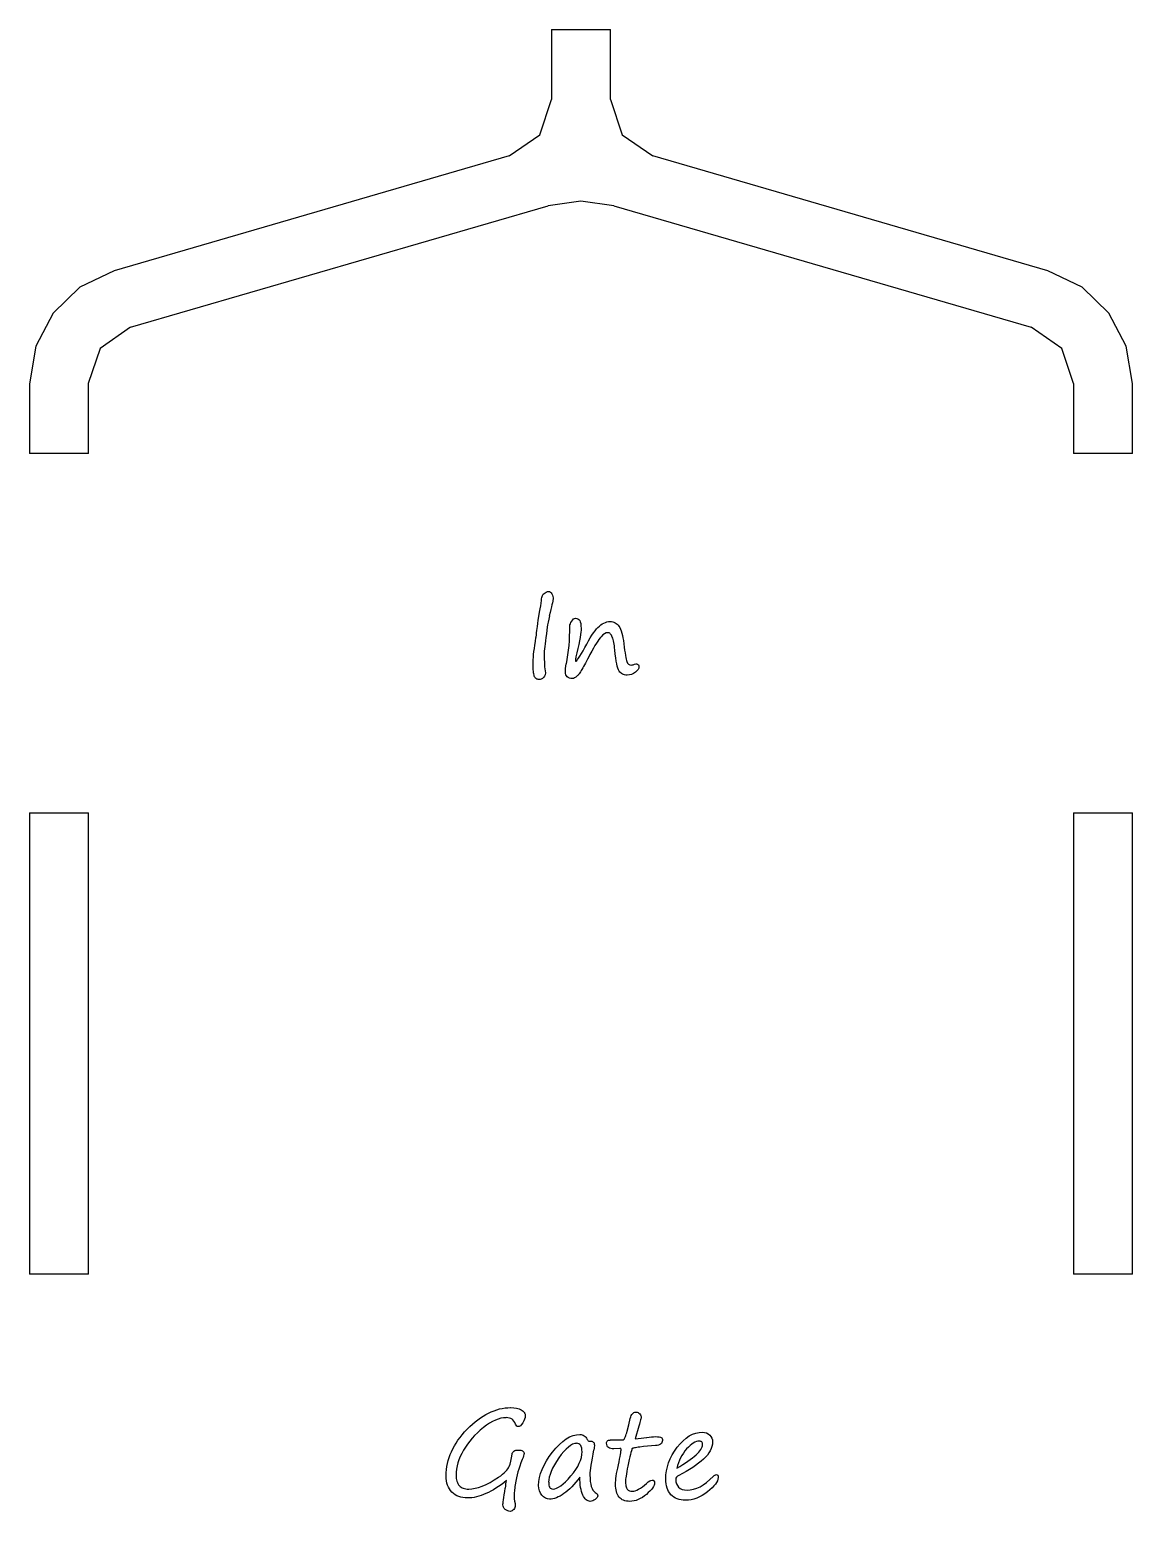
# Model space of a CAD drawing. Extents: x -1 to 642, y 135 to 438.
# Drawn here: x 616.23 to 636.26, y 340.14 to 367.05 of the extents above; entities that cross this region are included whole.
import ezdxf

# ---------------------------------------------------------------- set-up
doc = ezdxf.new("R2010")
doc.units = 0

msp = doc.modelspace()

# ---------------------------------------------------------------- linework, layer by layer
for p, q in [((625.712, 367.045), (625.712, 365.776)), ((625.712, 367.045), (626.77866, 367.045)), ((626.778, 365.776), (626.778, 367.045)), ((625.498295, 365.134887), (625.711914, 365.77527)), ((626.778, 365.776), (626.991619, 365.135617)), ((624.943, 364.751), (625.498295, 365.134887)), ((626.991619, 365.135617), (627.546914, 364.75173)), ((624.943, 364.751), (617.76708, 362.66498)), ((634.723, 362.665), (627.54708, 364.75102)), ((618.064, 361.641), (625.64891, 363.84592)), ((626.244495, 363.930801), (625.64899, 363.846)), ((626.84, 363.846), (626.244495, 363.930801)), ((626.84, 363.846), (634.42491, 361.64108)), ((617.767, 362.665), (617.142328, 362.36661)), ((635.347842, 362.36714), (634.72317, 362.66553)), ((617.142328, 362.36661), (616.656409, 361.897231)), ((635.833761, 361.897761), (635.347842, 362.36714)), ((616.656409, 361.897231), (616.341327, 361.299604)), ((636.148843, 361.300134), (635.833761, 361.897761)), ((618.064, 361.641), (617.508705, 361.257113)), ((634.980381, 361.257383), (634.425086, 361.64127)), ((616.341327, 361.299604), (616.22917, 360.61647)), ((617.508705, 361.257113), (617.295086, 360.61673)), ((635.194, 360.617), (634.980381, 361.257383)), ((636.261, 360.617), (636.148843, 361.300134)), ((616.229, 360.617), (616.229, 359.348)), ((617.296, 359.348), (617.296, 360.617)), ((635.194, 360.617), (635.194, 359.348)), ((636.261, 359.348), (636.261, 360.617)), ((617.296, 359.348), (616.22934, 359.348)), ((636.261, 359.348), (635.19434, 359.348)), ((625.538136, 356.753779), (625.542651, 356.767693)), ((625.542651, 356.767693), (625.549424, 356.779405)), ((625.549424, 356.779405), (625.559867, 356.791428)), ((625.559867, 356.791428), (625.573696, 356.804071)), ((625.573696, 356.804071), (625.591476, 356.817054)), ((625.591476, 356.817054), (625.60982, 356.828766)), ((625.60982, 356.828766), (625.625907, 356.837317)), ((625.625907, 356.837317), (625.639453, 356.842369)), ((625.639453, 356.842369), (625.65046, 356.844062)), ((625.651, 356.844), (625.671602, 356.84115)), ((625.671602, 356.84115), (625.689664, 356.833247)), ((625.689664, 356.833247), (625.704622, 356.819644)), ((625.704622, 356.819644), (625.71704, 356.800651)), ((625.71704, 356.800651), (625.726918, 356.778186)), ((625.726918, 356.778186), (625.733973, 356.75383)), ((625.493, 356.467), (625.503724, 356.52586)), ((625.503724, 356.52586), (625.512756, 356.580925)), ((625.512756, 356.580925), (625.520375, 356.632506)), ((625.520375, 356.632506), (625.526302, 356.680292)), ((625.526, 356.681), (625.529669, 356.71043)), ((625.529669, 356.71043), (625.533902, 356.734786)), ((625.533902, 356.734786), (625.538136, 356.753779)), ((625.69736, 356.515155), (625.684378, 356.461039)), ((625.708367, 356.562622), (625.69736, 356.515155)), ((625.717398, 356.603445), (625.708367, 356.562622)), ((625.725018, 356.637306), (625.717398, 356.603445)), ((625.730944, 356.664513), (625.725018, 356.637306)), ((625.735178, 356.685087), (625.730944, 356.664513)), ((625.733973, 356.75383), (625.738207, 356.727555)), ((625.738, 356.699), (625.735178, 356.685087)), ((625.738207, 356.727555), (625.738207, 356.699389)), ((625.455, 356.207), (625.459798, 356.260797)), ((625.459798, 356.260797), (625.4677, 356.321873)), ((625.4677, 356.321873), (625.478424, 356.390862)), ((625.478424, 356.390862), (625.492535, 356.467443)), ((625.638544, 356.240192), (625.632618, 356.196521)), ((625.646729, 356.28861), (625.638544, 356.240192)), ((625.657736, 356.341772), (625.646729, 356.28861)), ((625.671, 356.4), (625.657736, 356.341772)), ((625.684378, 356.461039), (625.669702, 356.399963)), ((626.042, 356.213), (626.044822, 356.234533)), ((626.044822, 356.234533), (626.051313, 356.257309)), ((626.051313, 356.257309), (626.062038, 356.281044)), ((626.062038, 356.281044), (626.077278, 356.306049)), ((626.077278, 356.306049), (626.094493, 356.328513)), ((626.094493, 356.328513), (626.111144, 356.344657)), ((626.111144, 356.344657), (626.127231, 356.354139)), ((626.127231, 356.354139), (626.143035, 356.3573)), ((626.143, 356.358), (626.168682, 356.35546)), ((626.168682, 356.35546), (626.190413, 356.347868)), ((626.190413, 356.347868), (626.208193, 356.335225)), ((626.208193, 356.335225), (626.22174, 356.317501)), ((626.22174, 356.317501), (626.2319, 356.293456)), ((626.2319, 356.293456), (626.23952, 356.261178)), ((626.23952, 356.261178), (626.243753, 356.221306)), ((626.578761, 356.215884), (626.605007, 356.237389)), ((626.605007, 356.237389), (626.631819, 356.255734)), ((626.631819, 356.255734), (626.659476, 356.270607)), ((626.659476, 356.270607), (626.687699, 356.282009)), ((626.687699, 356.282009), (626.716824, 356.290221)), ((626.716824, 356.290221), (626.74626, 356.295273)), ((626.74626, 356.295273), (626.776316, 356.296966)), ((626.776, 356.297), (626.799707, 356.295871)), ((626.799707, 356.295871), (626.822284, 356.291751)), ((626.822284, 356.291751), (626.843733, 356.28478)), ((626.843733, 356.28478), (626.864053, 356.275608)), ((626.864053, 356.275608), (626.883244, 356.263274)), ((626.883244, 356.263274), (626.901307, 356.248401)), ((626.901307, 356.248401), (626.917958, 356.230678)), ((626.917958, 356.230678), (626.933762, 356.210414)), ((625.417, 355.936), (625.420387, 355.960045)), ((625.420387, 355.960045), (625.423491, 355.98124)), ((625.423491, 355.98124), (625.426313, 356.000234)), ((625.426313, 356.000234), (625.429136, 356.016687)), ((625.429136, 356.016687), (625.431958, 356.03029)), ((625.431958, 356.03029), (625.43478, 356.041692)), ((625.43478, 356.050554), (625.43478, 356.056876)), ((625.43478, 356.041692), (625.43478, 356.050554)), ((625.435, 356.057), (625.438951, 356.094028)), ((625.438951, 356.094028), (625.44516, 356.132001)), ((625.445, 356.132), (625.450644, 356.16966)), ((625.450644, 356.16966), (625.45516, 356.207)), ((625.607404, 356.009177), (625.59922, 355.948734)), ((625.617, 356.075), (625.607404, 356.009177)), ((625.625227, 356.138772), (625.61676, 356.075797)), ((625.632, 356.197), (625.625227, 356.138772)), ((626.033904, 355.947355), (626.038984, 356.034697)), ((626.038984, 356.034697), (626.041807, 356.122987)), ((626.041807, 356.122987), (626.041807, 356.21286)), ((626.227502, 356.008126), (626.216778, 355.94895)), ((626.235687, 356.060026), (626.227502, 356.008126)), ((626.241613, 356.104646), (626.235687, 356.060026)), ((626.245, 356.142303), (626.241613, 356.104646)), ((626.243753, 356.221306), (626.246576, 356.17352)), ((626.245, 356.173), (626.245, 356.142303)), ((626.382193, 355.946252), (626.41352, 355.999101)), ((626.41352, 355.999101), (626.443577, 356.0472)), ((626.443577, 356.0472), (626.472363, 356.090239)), ((626.472363, 356.090239), (626.500303, 356.128847)), ((626.500303, 356.128847), (626.527114, 356.162392)), ((626.527114, 356.162392), (626.553079, 356.19119)), ((626.571698, 355.973759), (626.549403, 355.941482)), ((626.553079, 356.19119), (626.578761, 356.215884)), ((626.591454, 356.000345), (626.571698, 355.973759)), ((626.609234, 356.021229), (626.591454, 356.000345)), ((626.64183, 356.053191), (626.609234, 356.021229)), ((626.673157, 356.075966), (626.64183, 356.053191)), ((626.703213, 356.089569), (626.673157, 356.075966)), ((626.732, 356.094), (626.703213, 356.089569)), ((626.744853, 356.093002), (626.732718, 356.094131)), ((626.75586, 356.089531), (626.744853, 356.093002)), ((626.766867, 356.083209), (626.75586, 356.089531)), ((626.777027, 356.074658), (626.766867, 356.083209)), ((626.786904, 356.063595), (626.777027, 356.074658)), ((626.796218, 356.050302), (626.786904, 356.063595)), ((626.804967, 356.034469), (626.796218, 356.050302)), ((626.813151, 356.016125), (626.804967, 356.034469)), ((626.820771, 355.99524), (626.813151, 356.016125)), ((626.828109, 355.971816), (626.820771, 355.99524)), ((626.8346, 355.94619), (626.828109, 355.971816)), ((626.933762, 356.210414), (626.94872, 356.186679)), ((626.94872, 356.186679), (626.962267, 356.158198)), ((626.962267, 356.158198), (626.974967, 356.125604)), ((626.974967, 356.125604), (626.986538, 356.088576)), ((626.986538, 356.088576), (626.99698, 356.046805)), ((626.99698, 356.046805), (627.006575, 356.000602)), ((627.006575, 356.000602), (627.015042, 355.950285)), ((625.379927, 355.64743), (625.384724, 355.698063)), ((625.384724, 355.698063), (625.391216, 355.752176)), ((625.391216, 355.752176), (625.398553, 355.809772)), ((625.398553, 355.809772), (625.407302, 355.871164)), ((625.407302, 355.871164), (625.417462, 355.936038)), ((625.576, 355.7), (625.576, 355.624683)), ((625.5789, 355.761076), (625.576078, 355.727847)), ((625.576078, 355.727847), (625.576078, 355.699992)), ((625.582004, 355.8), (625.5789, 355.761076)), ((625.58652, 355.843987), (625.582004, 355.8)), ((625.592164, 355.89367), (625.58652, 355.843987)), ((625.59922, 355.948734), (625.592164, 355.89367)), ((625.994675, 355.610328), (626.007658, 355.692607)), ((626.007658, 355.692607), (626.018382, 355.776466)), ((626.018382, 355.776466), (626.027131, 355.861277)), ((626.027131, 355.861277), (626.033904, 355.947355)), ((626.163073, 355.702415), (626.157993, 355.67868)), ((626.169, 355.729), (626.163073, 355.702415)), ((626.188273, 355.809078), (626.170493, 355.728698)), ((626.203796, 355.882495), (626.188273, 355.809078)), ((626.216778, 355.94895), (626.203796, 355.882495)), ((626.224813, 355.670684), (626.251342, 355.714671)), ((626.251342, 355.714671), (626.28202, 355.766569)), ((626.28202, 355.766569), (626.316846, 355.82638)), ((626.317, 355.826), (626.350217, 355.88834)), ((626.350217, 355.88834), (626.382193, 355.946252)), ((626.408, 355.696), (626.386269, 355.654544)), ((626.439703, 355.756355), (626.406796, 355.695912)), ((626.470409, 355.811104), (626.439703, 355.756355)), ((626.498885, 355.860154), (626.470409, 355.811104)), ((626.525414, 355.903825), (626.498885, 355.860154)), ((626.549403, 355.941482), (626.525414, 355.903825)), ((626.840527, 355.918024), (626.8346, 355.94619)), ((626.846171, 355.88733), (626.840527, 355.918024)), ((626.851251, 355.854417), (626.846171, 355.88733)), ((626.855767, 355.818976), (626.851251, 355.854417)), ((626.86, 355.781), (626.855767, 355.818976)), ((626.867076, 355.706821), (626.859456, 355.781186)), ((626.875261, 355.640047), (626.867076, 355.706821)), ((627.015042, 355.950285), (627.022662, 355.895223)), ((627.023, 355.895), (627.03062, 355.832973)), ((627.03062, 355.832973), (627.037958, 355.776961)), ((627.037958, 355.776961), (627.045013, 355.727278)), ((627.045013, 355.727278), (627.052069, 355.683607)), ((625.373602, 355.483409), (625.373602, 355.518218)), ((625.373602, 355.450812), (625.373602, 355.483409)), ((625.376425, 355.421066), (625.373602, 355.450812)), ((625.374, 355.557556), (625.376822, 355.600595)), ((625.374, 355.518), (625.374, 355.557556)), ((625.379247, 355.39355), (625.376425, 355.421066)), ((625.376822, 355.600595), (625.379927, 355.64743)), ((625.576, 355.624683), (625.579104, 355.550318)), ((625.579104, 355.550318), (625.584749, 355.476266)), ((625.584749, 355.476266), (625.592651, 355.403165)), ((625.961, 355.412166), (625.964387, 355.446027)), ((625.964387, 355.446027), (625.970031, 355.484951)), ((625.970031, 355.484951), (625.977933, 355.529254)), ((625.98, 355.529), (625.994675, 355.610328)), ((626.144, 355.588), (626.144, 355.580408)), ((626.144, 355.580408), (626.146822, 355.575328)), ((626.147269, 355.621727), (626.144447, 355.608124)), ((626.144447, 355.608124), (626.144447, 355.596723)), ((626.144447, 355.596723), (626.144447, 355.587861)), ((626.146822, 355.575328), (626.149644, 355.571857)), ((626.150091, 355.638181), (626.147269, 355.621727)), ((626.149644, 355.571857), (626.153596, 355.57101)), ((626.153478, 355.657174), (626.150091, 355.638181)), ((626.152, 355.571), (626.158209, 355.57512)), ((626.157993, 355.67868), (626.153478, 355.657174)), ((626.158209, 355.57512), (626.168933, 355.586833)), ((626.168933, 355.586833), (626.183609, 355.606758)), ((626.183609, 355.606758), (626.201953, 355.634923)), ((626.201953, 355.634923), (626.224813, 355.670684)), ((626.260116, 355.429221), (626.246287, 355.406107)), ((626.275356, 355.454537), (626.260116, 355.429221)), ((626.29116, 355.482392), (626.275356, 355.454537)), ((626.308376, 355.512141), (626.29116, 355.482392)), ((626.326438, 355.544419), (626.308376, 355.512141)), ((626.345065, 355.578912), (626.326438, 355.544419)), ((626.365385, 355.61562), (626.345065, 355.578912)), ((626.386269, 355.654544), (626.365385, 355.61562)), ((626.884009, 355.580555), (626.875261, 355.640047)), ((626.893887, 355.528973), (626.884009, 355.580555)), ((626.904047, 355.484667), (626.893887, 355.528973)), ((626.914772, 355.447642), (626.904047, 355.484667)), ((626.926343, 355.418528), (626.914772, 355.447642)), ((626.938478, 355.396684), (626.926343, 355.418528)), ((627.052069, 355.683607), (627.058842, 355.646266)), ((627.058842, 355.646266), (627.065616, 355.614937)), ((627.065616, 355.614937), (627.071824, 355.589622)), ((627.071824, 355.589622), (627.077751, 355.570628)), ((627.077751, 355.570628), (627.09158, 355.542773)), ((627.09158, 355.542773), (627.10936, 355.522848)), ((627.10936, 355.522848), (627.130244, 355.511136)), ((627.130244, 355.511136), (627.15508, 355.507015)), ((627.155, 355.507), (627.17278, 355.508693)), ((627.17278, 355.508693), (627.1931, 355.513124)), ((627.1931, 355.513124), (627.214831, 355.520406)), ((627.214831, 355.520406), (627.239102, 355.530848)), ((627.239, 355.531), (627.24662, 355.52846)), ((627.24662, 355.52846), (627.251982, 355.527613)), ((627.252, 355.527), (627.27232, 355.523839)), ((627.281913, 355.42753), (627.261876, 355.402525)), ((627.27232, 355.523839), (627.286995, 355.514018)), ((627.293767, 355.451576), (627.281913, 355.42753)), ((627.286995, 355.514018), (627.295462, 355.497564)), ((627.298, 355.475), (627.293767, 355.451576)), ((627.295462, 355.497564), (627.298284, 355.47445)), ((625.382633, 355.368545), (625.379247, 355.39355)), ((625.386585, 355.34608), (625.382633, 355.368545)), ((625.391382, 355.326155), (625.386585, 355.34608)), ((625.396745, 355.308742), (625.391382, 355.326155)), ((625.402953, 355.293558), (625.396745, 355.308742)), ((625.410573, 355.280266), (625.402953, 355.293558)), ((625.419322, 355.269202), (625.410573, 355.280266)), ((625.4292, 355.26003), (625.419322, 355.269202)), ((625.439924, 355.253059), (625.4292, 355.26003)), ((625.452342, 355.248008), (625.439924, 355.253059)), ((625.465607, 355.244847), (625.452342, 355.248008)), ((625.48, 355.244), (625.465607, 355.244847)), ((625.502149, 355.245402), (625.481265, 355.243144)), ((625.523316, 355.252683), (625.502149, 355.245402)), ((625.543918, 355.264085), (625.523316, 355.252683)), ((625.564802, 355.280538), (625.543918, 355.264085)), ((625.5823, 355.302382), (625.564802, 355.280538)), ((625.593307, 355.329899), (625.5823, 355.302382)), ((625.597822, 355.363444), (625.593307, 355.329899)), ((625.595, 355.403), (625.597822, 355.363444)), ((625.963298, 355.355444), (625.960476, 355.383926)), ((625.961, 355.384), (625.961, 355.412166)), ((625.969225, 355.330749), (625.963298, 355.355444)), ((625.979385, 355.309554), (625.969225, 355.330749)), ((625.993214, 355.292452), (625.979385, 355.309554)), ((626.010994, 355.279159), (625.993214, 355.292452)), ((626.033289, 355.269676), (626.010994, 355.279159)), ((626.059254, 355.263976), (626.033289, 355.269676)), ((626.089, 355.262), (626.059254, 355.263976)), ((626.107434, 355.26494), (626.089089, 355.262089)), ((626.128036, 355.273801), (626.107434, 355.26494)), ((626.150896, 355.288364), (626.128036, 355.273801)), ((626.176014, 355.308938), (626.150896, 355.288364)), ((626.183069, 355.315909), (626.176014, 355.308938)), ((626.191254, 355.325392), (626.183069, 355.315909)), ((626.200002, 355.336794), (626.191254, 355.325392)), ((626.210162, 355.350707), (626.200002, 355.336794)), ((626.221169, 355.36685), (626.210162, 355.350707)), ((626.233305, 355.385533), (626.221169, 355.36685)), ((626.246287, 355.406107), (626.233305, 355.385533)), ((626.951743, 355.37992), (626.938478, 355.396684)), ((626.966418, 355.365358), (626.951743, 355.37992)), ((626.982222, 355.353025), (626.966418, 355.365358)), ((626.999438, 355.342893), (626.982222, 355.353025)), ((627.017782, 355.334991), (626.999438, 355.342893)), ((627.037538, 355.32929), (627.017782, 355.334991)), ((627.058704, 355.326129), (627.037538, 355.32929)), ((627.081, 355.325), (627.058704, 355.326129)), ((627.123812, 355.32816), (627.080463, 355.324999)), ((627.16369, 355.337981), (627.123812, 355.32816)), ((627.200408, 355.354124), (627.16369, 355.337981)), ((627.233936, 355.3769), (627.200408, 355.354124)), ((627.261876, 355.402525), (627.233936, 355.3769)), ((616.229, 352.821), (616.229, 344.446)), ((616.229, 352.821), (617.29566, 352.821)), ((617.296, 344.446), (617.296, 352.821)), ((635.194, 352.821), (636.26066, 352.821)), ((635.194, 352.821), (635.194, 344.446)), ((636.261, 344.446), (636.261, 352.821)), ((617.296, 344.446), (616.22934, 344.446)), ((636.261, 344.446), (635.19434, 344.446)), ((624.614984, 341.948291), (624.664683, 341.968216)), ((624.664683, 341.968216), (624.714693, 341.985318)), ((624.714693, 341.985318), (624.764985, 341.998921)), ((624.764985, 341.998921), (624.815305, 342.009674)), ((624.815305, 342.009674), (624.865936, 342.017576)), ((624.865936, 342.017576), (624.916905, 342.022007)), ((624.916905, 342.022007), (624.967846, 342.023701)), ((624.967, 342.023), (625.024291, 342.02046)), ((625.024291, 342.02046), (625.075543, 342.012558)), ((625.075543, 342.012558), (625.120811, 341.999265)), ((625.120811, 341.999265), (625.16004, 341.980582)), ((625.16004, 341.980582), (625.177255, 341.969519)), ((625.177255, 341.969519), (625.191931, 341.958117)), ((624.224812, 341.678354), (624.272903, 341.722973)), ((624.272903, 341.722973), (624.321021, 341.764429)), ((624.321021, 341.764429), (624.369423, 341.802721)), ((624.369423, 341.802721), (624.418162, 341.837849)), ((624.418162, 341.837849), (624.467212, 341.870127)), ((624.467212, 341.870127), (624.516263, 341.899241)), ((624.528045, 341.703033), (624.471375, 341.660945)), ((624.516263, 341.899241), (624.565623, 341.925515)), ((624.583417, 341.739742), (624.528045, 341.703033)), ((624.565623, 341.925515), (624.614984, 341.948291)), ((624.637209, 341.770755), (624.583417, 341.739742)), ((624.68942, 341.79607), (624.637209, 341.770755)), ((624.740361, 341.815685), (624.68942, 341.79607)), ((624.79006, 341.829598), (624.740361, 341.815685)), ((624.838151, 341.83815), (624.79006, 341.829598)), ((624.885, 341.841), (624.838151, 341.83815)), ((624.918502, 341.839712), (624.884974, 341.841405)), ((624.947627, 341.834971), (624.918502, 341.839712)), ((624.971898, 341.82673), (624.947627, 341.834971)), ((624.991653, 341.815328), (624.971898, 341.82673)), ((625.008587, 341.799834), (624.991653, 341.815328)), ((625.024956, 341.77895), (625.008587, 341.799834)), ((625.04076, 341.753013), (625.024956, 341.77895)), ((625.056, 341.722), (625.04076, 341.753013)), ((625.065593, 341.703074), (625.055998, 341.721757)), ((625.0766, 341.689781), (625.065593, 341.703074)), ((625.144511, 341.695798), (625.123345, 341.683155)), ((625.166242, 341.717304), (625.144511, 341.695798)), ((625.187973, 341.747369), (625.166242, 341.717304)), ((625.207164, 341.781227), (625.187973, 341.747369)), ((625.191931, 341.958117), (625.204631, 341.945474)), ((625.204631, 341.945474), (625.214791, 341.932491)), ((625.220993, 341.813192), (625.207164, 341.781227)), ((625.214791, 341.932491), (625.222693, 341.918578)), ((625.229178, 341.843886), (625.220993, 341.813192)), ((625.222693, 341.918578), (625.228338, 341.904326)), ((625.228338, 341.904326), (625.231442, 341.888832)), ((625.232, 341.873), (625.229178, 341.843886)), ((625.231442, 341.888832), (625.231442, 341.872999)), ((627.082747, 341.595089), (627.113763, 341.712493)), ((627.113763, 341.712493), (627.141138, 341.828001)), ((627.141, 341.828), (627.148338, 341.854896)), ((627.148338, 341.854896), (627.156804, 341.87801)), ((627.156804, 341.87801), (627.167247, 341.897624)), ((627.167247, 341.897624), (627.1791, 341.913767)), ((627.1791, 341.913767), (627.192364, 341.9261)), ((627.192364, 341.9261), (627.207322, 341.934962)), ((627.207322, 341.934962), (627.223691, 341.940353)), ((627.223691, 341.940353), (627.241753, 341.942328)), ((627.241, 341.942), (627.262731, 341.939742)), ((627.262731, 341.939742), (627.28164, 341.933731)), ((627.28164, 341.933731), (627.298291, 341.923289)), ((627.305827, 341.722314), (627.295949, 341.688769)), ((627.298291, 341.923289), (627.31212, 341.908726)), ((627.314293, 341.752061), (627.305827, 341.722314)), ((627.31212, 341.908726), (627.323127, 341.892272)), ((627.321349, 341.777997), (627.314293, 341.752061)), ((627.327276, 341.799841), (627.321349, 341.777997)), ((627.323127, 341.892272), (627.331311, 341.876778)), ((627.331791, 341.817564), (627.327276, 341.799841)), ((627.331311, 341.876778), (627.336109, 341.861256)), ((627.335178, 341.831167), (627.331791, 341.817564)), ((627.338, 341.840989), (627.335178, 341.831167)), ((627.336109, 341.861256), (627.338931, 341.846694)), ((627.338, 341.847), (627.338, 341.840989)), ((623.975751, 341.379619), (624.009928, 341.430885)), ((624.009928, 341.430885), (624.047266, 341.481518)), ((624.047266, 341.481518), (624.087455, 341.531835)), ((624.087455, 341.531835), (624.130832, 341.581518)), ((624.130832, 341.581518), (624.177032, 341.630884)), ((624.177032, 341.630884), (624.224812, 341.678354)), ((624.266313, 341.467908), (624.222653, 341.415692)), ((624.313162, 341.518858), (624.266313, 341.467908)), ((624.362833, 341.567908), (624.313162, 341.518858)), ((624.415693, 341.615059), (624.362833, 341.567908)), ((624.471375, 341.660945), (624.415693, 341.615059)), ((625.088736, 341.68154), (625.0766, 341.689781)), ((625.102, 341.679), (625.088736, 341.68154)), ((625.123345, 341.683155), (625.102178, 341.678724)), ((625.913883, 341.410949), (625.976565, 341.456519)), ((625.976565, 341.456519), (626.038908, 341.491961)), ((626.038908, 341.491961), (626.100912, 341.517276)), ((626.100912, 341.517276), (626.163255, 341.53246)), ((626.163255, 341.53246), (626.225287, 341.537511)), ((626.225, 341.537), (626.246731, 341.535871)), ((626.246731, 341.535871), (626.267051, 341.53144)), ((626.267051, 341.53144), (626.285678, 341.524469)), ((626.285678, 341.524469), (626.303176, 341.514338)), ((626.303176, 341.514338), (626.319262, 341.501694)), ((626.319262, 341.501694), (626.333938, 341.485861)), ((626.333938, 341.485861), (626.34692, 341.467517)), ((626.34692, 341.467517), (626.358773, 341.445983)), ((626.359, 341.446), (626.366902, 341.432707)), ((626.366902, 341.432707), (626.37678, 341.423225)), ((626.725958, 341.421309), (626.734424, 341.427631)), ((626.734424, 341.427631), (626.745149, 341.432061)), ((626.745149, 341.432061), (626.758131, 341.434912)), ((626.758131, 341.434912), (626.772807, 341.435759)), ((626.773, 341.436), (626.993, 341.436)), ((626.993, 341.436), (627.003724, 341.437129)), ((627.003724, 341.437129), (627.014167, 341.440939)), ((627.014167, 341.440939), (627.023762, 341.447571)), ((627.023762, 341.447571), (627.032511, 341.456433)), ((627.032511, 341.456433), (627.037027, 341.463093)), ((627.037027, 341.463093), (627.042107, 341.472915)), ((627.042107, 341.472915), (627.047751, 341.485558)), ((627.047751, 341.485558), (627.053678, 341.501391)), ((627.053678, 341.501391), (627.060169, 341.520384)), ((627.060169, 341.520384), (627.067224, 341.542228)), ((627.067224, 341.542228), (627.074844, 341.567233)), ((627.074844, 341.567233), (627.082747, 341.595089)), ((627.229, 341.456), (627.336583, 341.468333)), ((627.297, 341.689), (627.229605, 341.456407)), ((627.336583, 341.468333), (627.437223, 341.482585)), ((627.438, 341.483), (627.48451, 341.489011)), ((627.48451, 341.489011), (627.526618, 341.493442)), ((627.526618, 341.493442), (627.564887, 341.495982)), ((627.564887, 341.495982), (627.599064, 341.496829)), ((627.599, 341.497), (627.636028, 341.496153)), ((627.636028, 341.496153), (627.665774, 341.493303)), ((627.665774, 341.493303), (627.687505, 341.488562)), ((627.687505, 341.488562), (627.70218, 341.481901)), ((627.70218, 341.481901), (627.711776, 341.473039)), ((627.711776, 341.473039), (627.718549, 341.461327)), ((627.718549, 341.461327), (627.722783, 341.446764)), ((627.723, 341.429), (627.720178, 341.408426)), ((627.722783, 341.446764), (627.722783, 341.429351)), ((628.100145, 341.423099), (628.155517, 341.470252)), ((628.155517, 341.470252), (628.212159, 341.50886)), ((628.212159, 341.50886), (628.269761, 341.538923)), ((628.269761, 341.538923), (628.328943, 341.560456)), ((628.328943, 341.560456), (628.389084, 341.5731)), ((628.389084, 341.5731), (628.450468, 341.57753)), ((628.451, 341.578), (628.489918, 341.574839)), ((628.489918, 341.574839), (628.524716, 341.565018)), ((628.524716, 341.565018), (628.556071, 341.548564)), ((628.556071, 341.548564), (628.583447, 341.525789)), ((628.583447, 341.525789), (628.606025, 341.498583)), ((628.606025, 341.498583), (628.622111, 341.46852)), ((628.622111, 341.46852), (628.631989, 341.435924)), ((628.631989, 341.435924), (628.635094, 341.400482)), ((623.849033, 341.116329), (623.868224, 341.16981)), ((623.868224, 341.16981), (623.890802, 341.222975)), ((623.890802, 341.222975), (623.916202, 341.275824)), ((623.916202, 341.275824), (623.944424, 341.327721)), ((623.944424, 341.327721), (623.975751, 341.379619)), ((624.078353, 341.190693), (624.051542, 341.133413)), ((624.109369, 341.248605), (624.078353, 341.190693)), ((624.144167, 341.305882), (624.109369, 341.248605)), ((624.181844, 341.361578), (624.144167, 341.305882)), ((624.222653, 341.415692), (624.181844, 341.361578)), ((624.98232, 341.109531), (624.992762, 341.176935)), ((624.993, 341.177), (624.996951, 341.195034)), ((624.996951, 341.195034), (625.004007, 341.210528)), ((625.004007, 341.210528), (625.013602, 341.223821)), ((625.013602, 341.223821), (625.026302, 341.234573)), ((625.026302, 341.234573), (625.041542, 341.243125)), ((625.041542, 341.243125), (625.059604, 341.249136)), ((625.059604, 341.249136), (625.080489, 341.252607)), ((625.080489, 341.252607), (625.104195, 341.253736)), ((625.104, 341.254), (625.1294, 341.253153)), ((625.1294, 341.253153), (625.151131, 341.249992)), ((625.151131, 341.249992), (625.169758, 341.244941)), ((625.169758, 341.244941), (625.184998, 341.237659)), ((625.184998, 341.237659), (625.196851, 341.228177)), ((625.196851, 341.228177), (625.205318, 341.216775)), ((625.209178, 341.169966), (625.202969, 341.146231)), ((625.205318, 341.216775), (625.210398, 341.203482)), ((625.212, 341.188), (625.209178, 341.169966)), ((625.210398, 341.203482), (625.21322, 341.187988)), ((625.667391, 341.133734), (625.726234, 341.213797)), ((625.726234, 341.213797), (625.788887, 341.289746)), ((625.788887, 341.289746), (625.851569, 341.355569)), ((625.887531, 341.171524), (625.841953, 341.109184)), ((625.851569, 341.355569), (625.913883, 341.410949)), ((625.931502, 341.225637), (625.887531, 341.171524)), ((625.97423, 341.271207), (625.931502, 341.225637)), ((626.015378, 341.308548), (625.97423, 341.271207)), ((626.055256, 341.337662), (626.015378, 341.308548)), ((626.093525, 341.358546), (626.055256, 341.337662)), ((626.130553, 341.37088), (626.093525, 341.358546)), ((626.166, 341.375), (626.130553, 341.37088)), ((626.187671, 341.372935), (626.164529, 341.375475)), ((626.207991, 341.365964), (626.187671, 341.372935)), ((626.225207, 341.353942), (626.207991, 341.365964)), ((626.239036, 341.337178), (626.225207, 341.353942)), ((626.24976, 341.315672), (626.239036, 341.337178)), ((626.25738, 341.289087), (626.24976, 341.315672)), ((626.252632, 341.119339), (626.26251, 341.171236)), ((626.262178, 341.258074), (626.25738, 341.289087)), ((626.265, 341.222), (626.262178, 341.258074)), ((626.26251, 341.171236), (626.265614, 341.22187)), ((626.37678, 341.423225), (626.388915, 341.417524)), ((626.388915, 341.417524), (626.402744, 341.415548)), ((626.402, 341.416), (626.422038, 341.415153)), ((626.422038, 341.415153), (626.439536, 341.411992)), ((626.439536, 341.411992), (626.454493, 341.406602)), ((626.458913, 341.177468), (626.445367, 341.10595)), ((626.454493, 341.406602), (626.466629, 341.399321)), ((626.475, 341.255), (626.458913, 341.177468)), ((626.466629, 341.399321), (626.47566, 341.389499)), ((626.481227, 341.283117), (626.475582, 341.255262)), ((626.47566, 341.389499), (626.482433, 341.378098)), ((626.485178, 341.307812), (626.481227, 341.283117)), ((626.482433, 341.378098), (626.486667, 341.364184)), ((626.488, 341.329656), (626.485178, 341.307812)), ((626.486667, 341.364184), (626.486667, 341.348351)), ((626.488, 341.348), (626.488, 341.329656)), ((626.712545, 341.35322), (626.709723, 341.377265)), ((626.711, 341.390914), (626.713822, 341.402626)), ((626.711, 341.377), (626.711, 341.390914)), ((626.718471, 341.332025), (626.712545, 341.35322)), ((626.713822, 341.402626), (626.718902, 341.412757)), ((626.728914, 341.314301), (626.718471, 341.332025)), ((626.718902, 341.412757), (626.725958, 341.421309)), ((626.743307, 341.300049), (626.728914, 341.314301)), ((626.761934, 341.288647), (626.743307, 341.300049)), ((626.784511, 341.280435), (626.761934, 341.288647)), ((626.811322, 341.275693), (626.784511, 341.280435)), ((626.842, 341.274), (626.811322, 341.275693)), ((626.949, 341.284), (626.842038, 341.274179)), ((626.95876, 341.282494), (626.948036, 341.283341)), ((626.954198, 341.134317), (626.961536, 341.172609)), ((626.966662, 341.279333), (626.95876, 341.282494)), ((626.961536, 341.172609), (626.966898, 341.204887)), ((626.971178, 341.274281), (626.966662, 341.279333)), ((626.966898, 341.204887), (626.970849, 341.231472)), ((626.970849, 341.231472), (626.973671, 341.252046)), ((626.974, 341.267), (626.971178, 341.274281)), ((626.973671, 341.252046), (626.973671, 341.266919)), ((627.144321, 341.173592), (627.134161, 341.130237)), ((627.153069, 341.209349), (627.144321, 341.173592)), ((627.160407, 341.237831), (627.153069, 341.209349)), ((627.166334, 341.259026), (627.160407, 341.237831)), ((627.171132, 341.272629), (627.166334, 341.259026)), ((627.174236, 341.279289), (627.171132, 341.272629)), ((627.178752, 341.28214), (627.174236, 341.279289)), ((627.186936, 341.285301), (627.178752, 341.28214)), ((627.199072, 341.288772), (627.186936, 341.285301)), ((627.214594, 341.292243), (627.199072, 341.288772)), ((627.234349, 341.295715), (627.214594, 341.292243)), ((627.257492, 341.299525), (627.234349, 341.295715)), ((627.284585, 341.303645), (627.257492, 341.299525)), ((627.315291, 341.307766), (627.284585, 341.303645)), ((627.382375, 341.316006), (627.315291, 341.307766)), ((627.45262, 341.323288), (627.382375, 341.316006)), ((627.525715, 341.32961), (627.45262, 341.323288)), ((627.602, 341.335), (627.525715, 341.32961)), ((627.629302, 341.33787), (627.600826, 341.33471)), ((627.653856, 341.343571), (627.629302, 341.33787)), ((627.674458, 341.351474), (627.653856, 341.343571)), ((627.691673, 341.362226), (627.674458, 341.351474)), ((627.704938, 341.375208), (627.691673, 341.362226)), ((627.714533, 341.390702), (627.704938, 341.375208)), ((627.720178, 341.408426), (627.714533, 341.390702)), ((627.865647, 341.093353), (627.901743, 341.164239)), ((627.901743, 341.164239), (627.944133, 341.234176)), ((627.944133, 341.234176), (627.993183, 341.303163)), ((627.993183, 341.303163), (628.046043, 341.367405)), ((628.046043, 341.367405), (628.100145, 341.423099)), ((628.078605, 341.157087), (628.054898, 341.11468)), ((628.104569, 341.19791), (628.078605, 341.157087)), ((628.133045, 341.236518), (628.104569, 341.19791)), ((628.163723, 341.273227), (628.133045, 341.236518)), ((628.195388, 341.306769), (628.163723, 341.273227)), ((628.226066, 341.335567), (628.195388, 341.306769)), ((628.255812, 341.360261), (628.226066, 341.335567)), ((628.284937, 341.380214), (628.255812, 341.360261)), ((628.313413, 341.396047), (628.284937, 341.380214)), ((628.303576, 341.136982), (628.334903, 341.164188)), ((628.340507, 341.40711), (628.313413, 341.396047)), ((628.334903, 341.164188), (628.361996, 341.190773)), ((628.367036, 341.413742), (628.340507, 341.40711)), ((628.361996, 341.190773), (628.385985, 341.216088)), ((628.393, 341.416), (628.367036, 341.413742)), ((628.385985, 341.216088), (628.406023, 341.240783)), ((628.407127, 341.414653), (628.393298, 341.4155)), ((628.406023, 341.240783), (628.422391, 341.264828)), ((628.419544, 341.411492), (628.407127, 341.414653)), ((628.429704, 341.406751), (628.419544, 341.411492)), ((628.422391, 341.264828), (628.435374, 341.287942)), ((628.438171, 341.39978), (628.429704, 341.406751)), ((628.435374, 341.287942), (628.444687, 341.310097)), ((628.44438, 341.390608), (628.438171, 341.39978)), ((628.449178, 341.379855), (628.44438, 341.390608)), ((628.444687, 341.310097), (628.450049, 341.33163)), ((628.452, 341.366873), (628.449178, 341.379855)), ((628.450049, 341.33163), (628.452871, 341.352204)), ((628.452, 341.352), (628.452, 341.366873)), ((628.54102, 341.162341), (628.507154, 341.124368)), ((628.569807, 341.200949), (628.54102, 341.162341)), ((628.593231, 341.239873), (628.569807, 341.200949)), ((628.611293, 341.279113), (628.593231, 341.239873)), ((628.624276, 341.318988), (628.611293, 341.279113)), ((628.632178, 341.359177), (628.624276, 341.318988)), ((628.635, 341.4), (628.632178, 341.359177)), ((623.796822, 340.841329), (623.801338, 340.897341)), ((623.801338, 340.897341), (623.808676, 340.952722)), ((623.808676, 340.952722), (623.819118, 341.007786)), ((623.819118, 341.007786), (623.832664, 341.062215)), ((623.832664, 341.062215), (623.849033, 341.116329)), ((623.984937, 340.908098), (623.979011, 340.853034)), ((623.99538, 340.963795), (623.984937, 340.908098)), ((624.010055, 341.019807), (623.99538, 340.963795)), ((624.028682, 341.076452), (624.010055, 341.019807)), ((624.051542, 341.133413), (624.028682, 341.076452)), ((624.875358, 340.86364), (624.897089, 340.887064)), ((624.897089, 340.887064), (624.915151, 340.90984)), ((624.915151, 340.90984), (624.929262, 340.931684)), ((624.929262, 340.931684), (624.939705, 340.952568)), ((624.939705, 340.952568), (624.955791, 340.997503)), ((624.955791, 340.997503), (624.969902, 341.04972)), ((624.969902, 341.04972), (624.98232, 341.109531)), ((625.113524, 340.907896), (625.098567, 340.855682)), ((625.132151, 340.962961), (625.113524, 340.907896)), ((625.1536, 341.020556), (625.132151, 340.962961)), ((625.179, 341.081), (625.1536, 341.020556)), ((625.192809, 341.116485), (625.178133, 341.081043)), ((625.202969, 341.146231), (625.192809, 341.116485)), ((625.510842, 340.826456), (625.537935, 340.90114)), ((625.537935, 340.90114), (625.573383, 340.977405)), ((625.573383, 340.977405), (625.616421, 341.054937)), ((625.616421, 341.054937), (625.667391, 341.133734)), ((625.729628, 340.922474), (625.703664, 340.866145)), ((625.761265, 340.981966), (625.729628, 340.922474)), ((625.798603, 341.043993), (625.761265, 340.981966)), ((625.841953, 341.109184), (625.798603, 341.043993)), ((626.107937, 340.842439), (626.149706, 340.900032)), ((626.149706, 340.900032), (626.185153, 340.95668)), ((626.185153, 340.95668), (626.21425, 341.012377)), ((626.21425, 341.012377), (626.236828, 341.06649)), ((626.236828, 341.06649), (626.252632, 341.119339)), ((626.416016, 340.927154), (626.410936, 340.879368)), ((626.423636, 340.980951), (626.416016, 340.927154)), ((626.433231, 341.040444), (626.423636, 340.980951)), ((626.445367, 341.10595), (626.433231, 341.040444)), ((626.901504, 340.873926), (626.911947, 340.927408)), ((626.911947, 340.927408), (626.924082, 340.984685)), ((626.924, 340.984), (626.935571, 341.040013)), ((626.935571, 341.040013), (626.945731, 341.090014)), ((626.945731, 341.090014), (626.954198, 341.134317)), ((627.085618, 340.909985), (627.076587, 340.861883)), ((627.096625, 340.963147), (627.085618, 340.909985)), ((627.109607, 341.022007), (627.096625, 340.963147)), ((627.122589, 341.079919), (627.109607, 341.022007)), ((627.134161, 341.130237), (627.122589, 341.079919)), ((627.796982, 340.874998), (627.813351, 340.948734)), ((627.813351, 340.948734), (627.836211, 341.021517)), ((627.836211, 341.021517), (627.865647, 341.093353)), ((627.983, 340.924), (628.03967, 340.956913)), ((627.998454, 340.974808), (627.984343, 340.924175)), ((628.014823, 341.023226), (627.998454, 340.974808)), ((628.033731, 341.070061), (628.014823, 341.023226)), ((628.054898, 341.11468), (628.033731, 341.070061)), ((628.03967, 340.956913), (628.092813, 340.988874)), ((628.092813, 340.988874), (628.142512, 341.020204)), ((628.142512, 341.020204), (628.188091, 341.050582)), ((628.216634, 340.901582), (628.1559, 340.865189)), ((628.188091, 341.050582), (628.23048, 341.080331)), ((628.273925, 340.93829), (628.216634, 340.901582)), ((628.23048, 341.080331), (628.268778, 341.109126)), ((628.268778, 341.109126), (628.303576, 341.136982)), ((628.327717, 340.975315), (628.273925, 340.93829)), ((628.378037, 341.012343), (628.327717, 340.975315)), ((628.424886, 341.049367), (628.378037, 341.012343)), ((628.468235, 341.086708), (628.424886, 341.049367)), ((628.507154, 341.124368), (628.468235, 341.086708)), ((623.795707, 340.739082), (623.792885, 340.784969)), ((623.794, 340.785), (623.796822, 340.841329)), ((623.800787, 340.695727), (623.795707, 340.739082)), ((623.808971, 340.654907), (623.800787, 340.695727)), ((623.82026, 340.616931), (623.808971, 340.654907)), ((623.979011, 340.853034), (623.976189, 340.798289)), ((623.977, 340.798), (623.977, 340.767303)), ((623.977, 340.767303), (623.979822, 340.738505)), ((623.979822, 340.738505), (623.98462, 340.71192)), ((623.98462, 340.71192), (623.990829, 340.687225)), ((623.990829, 340.687225), (623.998731, 340.66445)), ((623.998731, 340.66445), (624.008609, 340.643565)), ((624.008609, 340.643565), (624.020462, 340.624572)), ((624.020462, 340.624572), (624.034009, 340.607808)), ((624.451602, 340.598481), (624.522185, 340.628859)), ((624.522185, 340.628859), (624.594971, 340.6662)), ((624.594971, 340.6662), (624.670267, 340.710187)), ((624.670267, 340.710187), (624.748132, 340.761137)), ((624.79348, 340.624267), (624.74601, 340.591041)), ((624.748132, 340.761137), (624.785781, 340.788033)), ((624.785781, 340.788033), (624.819337, 340.813969)), ((624.84126, 340.659711), (624.79348, 340.624267)), ((624.819337, 340.813969), (624.849394, 340.839284)), ((624.89, 340.698), (624.84126, 340.659711)), ((624.849394, 340.839284), (624.875358, 340.86364)), ((624.877491, 340.604507), (624.882571, 340.640584)), ((624.882571, 340.640584), (624.887087, 340.671597)), ((624.887087, 340.671597), (624.890191, 340.698182)), ((625.050871, 340.620874), (625.045791, 340.588593)), ((625.061878, 340.685745), (625.050871, 340.620874)), ((625.073449, 340.746505), (625.061878, 340.685745)), ((625.085584, 340.803152), (625.073449, 340.746505)), ((625.098567, 340.855682), (625.085584, 340.803152)), ((625.475, 340.61), (625.478951, 340.680886)), ((625.478951, 340.680886), (625.491087, 340.753039)), ((625.491087, 340.753039), (625.510842, 340.826456)), ((625.660202, 340.713297), (625.657379, 340.668042)), ((625.658, 340.668), (625.658, 340.639205)), ((625.658, 340.639205), (625.661669, 340.61389)), ((625.668668, 340.761399), (625.660202, 340.713297)), ((625.683344, 340.812348), (625.668668, 340.761399)), ((625.703664, 340.866145), (625.683344, 340.812348)), ((625.876599, 340.604464), (625.918058, 340.638009)), ((625.918058, 340.638009), (625.962677, 340.679149)), ((625.962677, 340.679149), (626.009836, 340.727567)), ((626.009836, 340.727567), (626.059818, 340.78326)), ((626.059818, 340.78326), (626.107937, 340.842439)), ((626.115808, 340.626924), (626.07943, 340.588)), ((626.152215, 340.66933), (626.115808, 340.626924)), ((626.188593, 340.714582), (626.152215, 340.66933)), ((626.225, 340.763), (626.188593, 340.714582)), ((626.225476, 340.711667), (626.225476, 340.762932)), ((626.228298, 340.663249), (626.225476, 340.711667)), ((626.232531, 340.617678), (626.228298, 340.663249)), ((626.238176, 340.575591), (626.232531, 340.617678)), ((626.407, 340.802), (626.409822, 340.739341)), ((626.410936, 340.879368), (626.407549, 340.837596)), ((626.407549, 340.837596), (626.407549, 340.80152)), ((626.409822, 340.739341), (626.414338, 340.683012)), ((626.414338, 340.683012), (626.421958, 340.633646)), ((626.421958, 340.633646), (626.4324, 340.590923)), ((626.873, 340.665065), (626.875822, 340.699242)), ((626.873, 340.635), (626.873, 340.665065)), ((626.873557, 340.596532), (626.873557, 340.634505)), ((626.875822, 340.699242), (626.880056, 340.737215)), ((626.880056, 340.737215), (626.8857, 340.77899)), ((626.8857, 340.77899), (626.892756, 340.824557)), ((626.892756, 340.824557), (626.901504, 340.873926)), ((627.055, 340.702), (627.055, 340.673518)), ((627.055, 340.673518), (627.055, 340.647582)), ((627.055, 340.647582), (627.057822, 340.623847)), ((627.058525, 340.750174), (627.055703, 340.723589)), ((627.055703, 340.723589), (627.055703, 340.702394)), ((627.057822, 340.623847), (627.061209, 340.602963)), ((627.062758, 340.781819), (627.058525, 340.750174)), ((627.068685, 340.81916), (627.062758, 340.781819)), ((627.076587, 340.861883), (627.068685, 340.81916)), ((627.396972, 340.614202), (627.437161, 340.647747)), ((627.437, 340.648), (627.467057, 340.673626)), ((627.467057, 340.673626), (627.493303, 340.692309)), ((627.493303, 340.692309), (627.516163, 340.703062)), ((627.516163, 340.703062), (627.535072, 340.706872)), ((627.535, 340.707), (627.55532, 340.703839)), ((627.55532, 340.703839), (627.569995, 340.694356)), ((627.569995, 340.694356), (627.578462, 340.678213)), ((627.579178, 340.635116), (627.572122, 340.612961)), ((627.578462, 340.678213), (627.581284, 340.656059)), ((627.582, 340.656), (627.579178, 340.635116)), ((627.786114, 340.68107), (627.783292, 340.725057)), ((627.784, 340.725), (627.787104, 340.800633)), ((627.79063, 340.639614), (627.786114, 340.68107)), ((627.787104, 340.800633), (627.796982, 340.874998)), ((627.797967, 340.60069), (627.79063, 340.639614)), ((627.966, 340.719), (627.969104, 340.677228)), ((627.970096, 340.740789), (627.966709, 340.718945)), ((627.969104, 340.677228), (627.978982, 340.639887)), ((627.98082, 340.760403), (627.970096, 340.740789)), ((627.978982, 340.639887), (627.995069, 340.606659)), ((627.998882, 340.777817), (627.98082, 340.760403)), ((628.024, 340.793), (627.998882, 340.777817)), ((628.091328, 340.828797), (628.023622, 340.792404)), ((628.1559, 340.865189), (628.091328, 340.828797)), ((628.40774, 340.587343), (628.467232, 340.622152)), ((628.467232, 340.622152), (628.527063, 340.665191)), ((628.527063, 340.665191), (628.587487, 340.715824)), ((628.587487, 340.715824), (628.647939, 340.774052)), ((628.648, 340.774), (628.664369, 340.789183)), ((628.68774, 340.635001), (628.660647, 340.601772)), ((628.664369, 340.789183), (628.679044, 340.799936)), ((628.679044, 340.799936), (628.691462, 340.806258)), ((628.708907, 340.666963), (628.68774, 340.635001)), ((628.691462, 340.806258), (628.701622, 340.808516)), ((628.702, 340.808), (628.716958, 340.804529)), ((628.724147, 340.697341), (628.708907, 340.666963)), ((628.716958, 340.804529), (628.727682, 340.794707)), ((628.732896, 340.726455), (628.724147, 340.697341)), ((628.727682, 340.794707), (628.734173, 340.777633)), ((628.736, 340.754), (628.732896, 340.726455)), ((628.734173, 340.777633), (628.736996, 340.754209)), ((623.835218, 340.581171), (623.82026, 340.616931)), ((623.85328, 340.548261), (623.835218, 340.581171)), ((623.874447, 340.517563), (623.85328, 340.548261)), ((623.899282, 340.489708), (623.874447, 340.517563)), ((623.926658, 340.464703), (623.899282, 340.489708)), ((623.956404, 340.443198), (623.926658, 340.464703)), ((623.98838, 340.424853), (623.956404, 340.443198)), ((624.022867, 340.40967), (623.98838, 340.424853)), ((624.059246, 340.397958), (624.022867, 340.40967)), ((624.034009, 340.607808), (624.049249, 340.592935)), ((624.049249, 340.592935), (624.066464, 340.580263)), ((624.098192, 340.389745), (624.059246, 340.397958)), ((624.066464, 340.580263), (624.085373, 340.5692)), ((624.085373, 340.5692), (624.106258, 340.560338)), ((624.139622, 340.384693), (624.098192, 340.389745)), ((624.106258, 340.560338), (624.128835, 340.553367)), ((624.128835, 340.553367), (624.152824, 340.548626)), ((624.183, 340.383), (624.139622, 340.384693)), ((624.152824, 340.548626), (624.179071, 340.545465)), ((624.179071, 340.545465), (624.207011, 340.544618)), ((624.223222, 340.384062), (624.183373, 340.382933)), ((624.207, 340.545), (624.262061, 340.548471)), ((624.263411, 340.387872), (624.223222, 340.384062)), ((624.262061, 340.548471), (624.321215, 340.558293)), ((624.304248, 340.393883), (624.263411, 340.387872)), ((624.345707, 340.402434), (624.304248, 340.393883)), ((624.321215, 340.558293), (624.384207, 340.575057)), ((624.387786, 340.413526), (624.345707, 340.402434)), ((624.384207, 340.575057), (624.451602, 340.598481)), ((624.430514, 340.427129), (624.387786, 340.413526)), ((624.473864, 340.443272), (624.430514, 340.427129)), ((624.517862, 340.461616), (624.473864, 340.443272)), ((624.562171, 340.482501), (624.517862, 340.461616)), ((624.607411, 340.505925), (624.562171, 340.482501)), ((624.65299, 340.531861), (624.607411, 340.505925)), ((624.69919, 340.560027), (624.65299, 340.531861)), ((624.74601, 340.591041), (624.69919, 340.560027)), ((624.832927, 340.315464), (624.838007, 340.350273)), ((624.838007, 340.350273), (624.843933, 340.39268)), ((624.843933, 340.39268), (624.851553, 340.442363)), ((624.851553, 340.442363), (624.860302, 340.499642)), ((624.860302, 340.499642), (624.870462, 340.564198)), ((624.871, 340.564), (624.877491, 340.604507)), ((625.032244, 340.48386), (625.029422, 340.463936)), ((625.029422, 340.463936), (625.029422, 340.446212)), ((625.029422, 340.446212), (625.029422, 340.430718)), ((625.03, 340.43), (625.03, 340.401834)), ((625.03, 340.401834), (625.033387, 340.367657)), ((625.035067, 340.506636), (625.032244, 340.48386)), ((625.033387, 340.367657), (625.039313, 340.327785)), ((625.037889, 340.531641), (625.035067, 340.506636)), ((625.041558, 340.558847), (625.037889, 340.531641)), ((625.045791, 340.588593), (625.041558, 340.558847)), ((625.479339, 340.558247), (625.475388, 340.610145)), ((625.490064, 340.511412), (625.479339, 340.558247)), ((625.508408, 340.469321), (625.490064, 340.511412)), ((625.53409, 340.432297), (625.508408, 340.469321)), ((625.564768, 340.401918), (625.53409, 340.432297)), ((625.598014, 340.380413), (625.564768, 340.401918)), ((625.634082, 340.367431), (625.598014, 340.380413)), ((625.673, 340.363), (625.634082, 340.367431)), ((625.661669, 340.61389), (625.66816, 340.592695)), ((625.66816, 340.592695), (625.676627, 340.575592)), ((625.703144, 340.364243), (625.673087, 340.36255)), ((625.676627, 340.575592), (625.687916, 340.561989)), ((625.687916, 340.561989), (625.701462, 340.552168)), ((625.701462, 340.552168), (625.717831, 340.546467)), ((625.73416, 340.368984), (625.703144, 340.364243)), ((625.717831, 340.546467), (625.736458, 340.544491)), ((625.765825, 340.376576), (625.73416, 340.368984)), ((625.738, 340.545), (625.768367, 340.54881)), ((625.798422, 340.387667), (625.765825, 340.376576)), ((625.768367, 340.54881), (625.801613, 340.559873)), ((625.831639, 340.401581), (625.798422, 340.387667)), ((625.801613, 340.559873), (625.837681, 340.578528)), ((625.865506, 340.418994), (625.831639, 340.401581)), ((625.837681, 340.578528), (625.876599, 340.604464)), ((625.899993, 340.439257), (625.865506, 340.418994)), ((625.93544, 340.462682), (625.899993, 340.439257)), ((625.971198, 340.489267), (625.93544, 340.462682)), ((626.007266, 340.519013), (625.971198, 340.489267)), ((626.043334, 340.551926), (626.007266, 340.519013)), ((626.07943, 340.588), (626.043334, 340.551926)), ((626.245796, 340.53635), (626.238176, 340.575591)), ((626.254827, 340.499958), (626.245796, 340.53635)), ((626.265551, 340.466729), (626.254827, 340.499958)), ((626.278251, 340.436667), (626.265551, 340.466729)), ((626.29208, 340.409771), (626.278251, 340.436667)), ((626.306756, 340.386657), (626.29208, 340.409771)), ((626.32256, 340.366704), (626.306756, 340.386657)), ((626.338929, 340.350871), (626.32256, 340.366704)), ((626.356427, 340.338228), (626.338929, 340.350871)), ((626.4324, 340.590923), (626.445664, 340.554531)), ((626.445664, 340.554531), (626.462033, 340.524785)), ((626.462033, 340.524785), (626.481789, 340.502009)), ((626.502716, 340.355254), (626.479856, 340.340692)), ((626.481789, 340.502009), (626.504367, 340.485556)), ((626.523036, 340.372018), (626.502716, 340.355254)), ((626.503, 340.485), (626.523038, 340.471397)), ((626.537711, 340.388782), (626.523036, 340.372018)), ((626.523038, 340.471397), (626.537713, 340.456524)), ((626.546178, 340.405236), (626.537711, 340.388782)), ((626.537713, 340.456524), (626.54618, 340.44007)), ((626.549, 340.422), (626.546178, 340.405236)), ((626.54618, 340.44007), (626.549002, 340.422036)), ((626.876662, 340.561087), (626.873557, 340.596532)), ((626.881742, 340.528177), (626.876662, 340.561087)), ((626.888797, 340.497796), (626.881742, 340.528177)), ((626.89811, 340.46963), (626.888797, 340.497796)), ((626.909117, 340.444005), (626.89811, 340.46963)), ((626.922099, 340.420891), (626.909117, 340.444005)), ((626.937339, 340.400006), (626.922099, 340.420891)), ((626.954555, 340.381662), (626.937339, 340.400006)), ((626.973746, 340.365829), (626.954555, 340.381662)), ((626.994913, 340.352226), (626.973746, 340.365829)), ((627.018055, 340.341473), (626.994913, 340.352226)), ((627.061209, 340.602963), (627.065442, 340.58428)), ((627.065442, 340.58428), (627.070804, 340.568136)), ((627.070804, 340.568136), (627.077296, 340.554533)), ((627.077296, 340.554533), (627.084633, 340.543442)), ((627.084633, 340.543442), (627.102413, 340.526368)), ((627.102413, 340.526368), (627.123862, 340.514035)), ((627.123862, 340.514035), (627.149262, 340.506753)), ((627.149262, 340.506753), (627.178698, 340.504213)), ((627.18, 340.504), (627.204271, 340.506258)), ((627.204271, 340.506258), (627.230518, 340.512918)), ((627.230518, 340.512918), (627.259304, 340.52432)), ((627.283945, 340.353777), (627.245958, 340.339863)), ((627.259304, 340.52432), (627.29032, 340.540153)), ((627.321904, 340.371811), (627.283945, 340.353777)), ((627.29032, 340.540153), (627.323538, 340.560078)), ((627.359242, 340.393655), (627.321904, 340.371811)), ((627.323538, 340.560078), (627.359295, 340.584772)), ((627.396608, 340.419281), (627.359242, 340.393655)), ((627.359295, 340.584772), (627.396972, 340.614202)), ((627.433636, 340.449027), (627.396608, 340.419281)), ((627.468123, 340.48004), (627.433636, 340.449027)), ((627.49818, 340.50947), (627.468123, 340.48004)), ((627.523862, 340.537636), (627.49818, 340.50947)), ((627.544464, 340.564221), (627.523862, 340.537636)), ((627.560551, 340.589226), (627.544464, 340.564221)), ((627.572122, 340.612961), (627.560551, 340.589226)), ((627.808127, 340.563982), (627.797967, 340.60069)), ((627.821392, 340.530121), (627.808127, 340.563982)), ((627.837479, 340.498475), (627.821392, 340.530121)), ((627.856387, 340.469677), (627.837479, 340.498475)), ((627.878119, 340.443092), (627.856387, 340.469677)), ((627.902672, 340.419357), (627.878119, 340.443092)), ((627.929765, 340.398783), (627.902672, 340.419357)), ((627.959201, 340.38168), (627.929765, 340.398783)), ((627.991177, 340.367428), (627.959201, 340.38168)), ((628.025664, 340.356337), (627.991177, 340.367428)), ((627.995069, 340.606659), (628.017929, 340.577861)), ((628.017929, 340.577861), (628.047054, 340.554747)), ((628.062692, 340.348435), (628.025664, 340.356337)), ((628.047054, 340.554747), (628.082473, 340.538293)), ((628.102231, 340.343693), (628.062692, 340.348435)), ((628.082473, 340.538293), (628.124242, 340.528161)), ((628.124242, 340.528161), (628.17205, 340.525001)), ((628.172, 340.525), (628.230533, 340.52881)), ((628.246401, 340.351487), (628.19546, 340.344516)), ((628.230533, 340.52881), (628.289066, 340.540522)), ((628.296722, 340.363509), (628.246401, 340.351487)), ((628.289066, 340.540522), (628.348248, 340.560137)), ((628.346731, 340.379963), (628.296722, 340.363509)), ((628.396402, 340.401468), (628.346731, 340.379963)), ((628.348248, 340.560137), (628.40774, 340.587343)), ((628.445763, 340.427404), (628.396402, 340.401468)), ((628.494503, 340.458418), (628.445763, 340.427404)), ((628.542932, 340.493862), (628.494503, 340.458418)), ((628.588172, 340.531203), (628.542932, 340.493862)), ((628.627429, 340.567279), (628.588172, 340.531203)), ((628.660647, 340.601772), (628.627429, 340.567279)), ((624.829718, 340.234375), (624.826896, 340.255909)), ((624.827, 340.268333), (624.829822, 340.288258)), ((624.827, 340.256), (624.827, 340.268333)), ((624.837902, 340.213801), (624.829718, 340.234375)), ((624.829822, 340.288258), (624.832927, 340.315464)), ((624.851167, 340.194497), (624.837902, 340.213801)), ((624.869793, 340.175814), (624.851167, 340.194497)), ((624.891242, 340.16032), (624.869793, 340.175814)), ((624.912973, 340.148918), (624.891242, 340.16032)), ((624.934704, 340.142258), (624.912973, 340.148918)), ((624.957, 340.14), (624.934704, 340.142258)), ((624.974954, 340.14228), (624.955762, 340.140022)), ((624.992734, 340.14894), (624.974954, 340.14228)), ((625.008538, 340.159693), (624.992734, 340.14894)), ((625.023213, 340.175215), (625.008538, 340.159693)), ((625.035349, 340.192939), (625.023213, 340.175215)), ((625.043816, 340.211283), (625.035349, 340.192939)), ((625.039313, 340.327785), (625.04778, 340.281582)), ((625.049178, 340.229317), (625.043816, 340.211283)), ((625.049, 340.282), (625.051822, 340.263317)), ((625.052, 340.248), (625.049178, 340.229317)), ((625.051822, 340.263317), (625.051822, 340.247823)), ((626.374771, 340.329366), (626.356427, 340.338228)), ((626.39368, 340.323976), (626.374771, 340.329366)), ((626.414, 340.322), (626.39368, 340.323976)), ((626.435829, 340.323928), (626.41438, 340.32167)), ((626.457842, 340.33025), (626.435829, 340.323928)), ((626.479856, 340.340692), (626.457842, 340.33025)), ((627.043455, 340.332922), (627.018055, 340.341473)), ((627.070548, 340.3266), (627.043455, 340.332922)), ((627.099673, 340.323129), (627.070548, 340.3266)), ((627.131, 340.322), (627.099673, 340.323129)), ((627.169391, 340.324031), (627.130783, 340.322055)), ((627.207999, 340.330042), (627.169391, 340.324031)), ((627.245958, 340.339863), (627.207999, 340.330042)), ((628.144, 340.342), (628.102231, 340.343693)), ((628.19546, 340.344516), (628.144181, 340.341976))]:
    msp.add_line(p, q)

doc.saveas('drawing.dxf')
